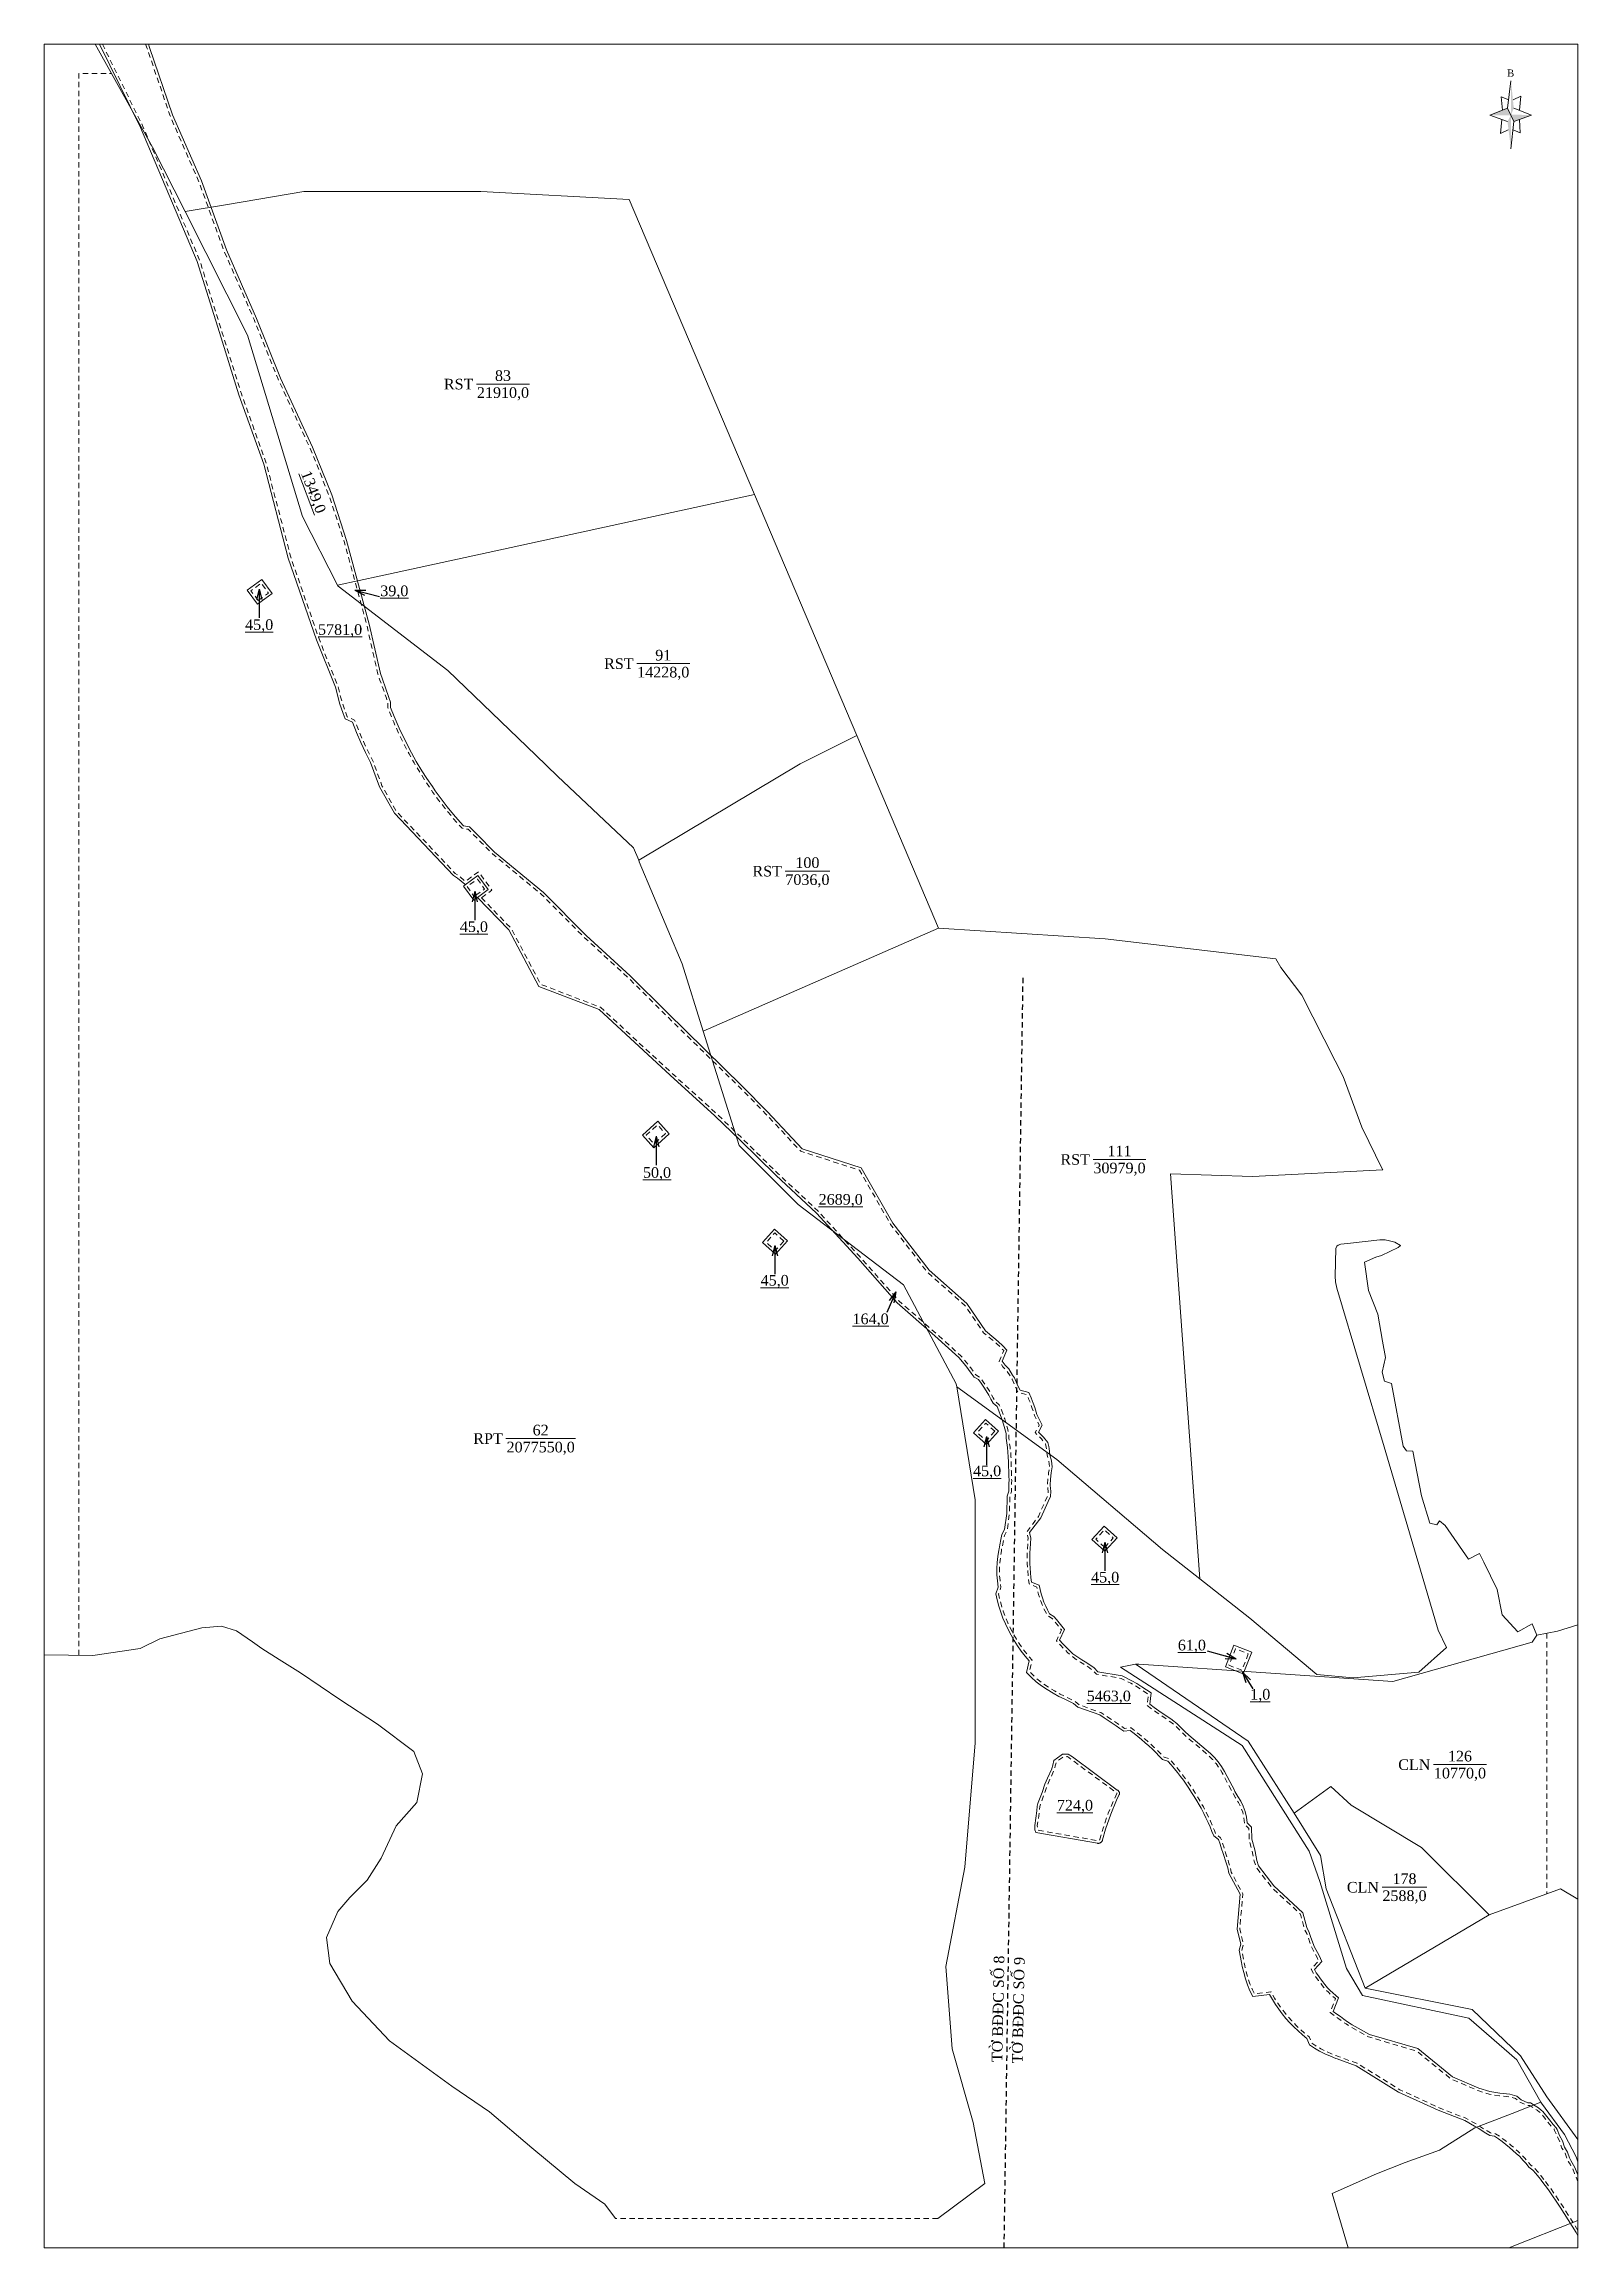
# Model space of a CAD drawing. Header units: metres. Extents: x 545652 to 546230, y 1842558 to 1843388.
import ezdxf
from ezdxf.enums import TextEntityAlignment as Align

# ---------------------------------------------------------------- set-up
doc = ezdxf.new("R2010")
doc.units = ezdxf.units.M
doc.header["$MEASUREMENT"] = 0
doc.linetypes.add('DGN Style 2', pattern=[3.355162, 2.013097, -1.342065])
for name, color, linetype, lineweight in [('Level 1', 7, 'Continuous', 0), ('Level 10', 7, 'Continuous', 0), ('Level 13', 7, 'Continuous', 0), ('Level 14', 7, 'Continuous', 0), ('Level 2', 7, 'Continuous', 0), ('Level 22', 7, 'Continuous', 0), ('Level 30', 7, 'Continuous', 0), ('Level 34', 7, 'Continuous', 0), ('Level 4', 7, 'Continuous', 0), ('Level 5', 7, 'Continuous', 0), ('Level 6', 7, 'Continuous', 0), ('Level 62', 7, 'Continuous', 0)]:
    doc.layers.add(name, color=color, linetype=linetype, lineweight=lineweight)
doc.styles.add('Style-STANDARD', font='STANDARD.shx')
doc.styles.add('Style-Times New Roman', font='times.ttf')
doc.styles.add('Style-Vntime', font='Vntime.shx')
doc.dimstyles.get("Standard").update_dxf_attribs({"dimtxt": 0.18, "dimasz": 0.18, "dimexe": 0.18, "dimexo": 0.0625, "dimgap": 0.09, "dimtad": 0, "dimtih": 1, "dimtoh": 1, "dimdec": 4, "dimzin": 0, "dimdsep": 46, "dimtxsty": 'Standard', "dimcen": 0.09, "dimadec": 0, "dimazin": 0, "dimtfac": 1, "dimtdec": 4, "dimtofl": 0, "dimtmove": 0, "dimatfit": 3, "dimfxl": 1, "dimtolj": 1, "dimtzin": 0, "dimarcsym": 0})

# ---------------------------------------------------------------- blocks, each defined once
blk = doc.blocks.new('N_THUA')
at = {"layer": 'Level 13', "color": 1, "linetype": 'Continuous', "lineweight": 0}
blk.add_line((-3.509217, 0), (6.452783, 0), dxfattribs=at)
at = {"layer": 'Level 13', "color": 5, "linetype": 'Continuous', "lineweight": 0, "style": 'Style-Times New Roman'}
blk.add_text('83', height=2, dxfattribs=at).set_placement((1.471783, 1.6), align=Align.MIDDLE_CENTER)
at = {"layer": 'Level 2', "color": 3, "linetype": 'Continuous', "lineweight": 0, "style": 'Style-Times New Roman'}
blk.add_text('RST', height=2, dxfattribs=at).set_placement((-4.109217, 0), align=Align.MIDDLE_RIGHT)
at = {"layer": 'Level 4', "color": 1, "linetype": 'Continuous', "lineweight": 0, "style": 'Style-Times New Roman'}
blk.add_text('21910,0', height=2, dxfattribs=at).set_placement((1.471783, -1.6), align=Align.MIDDLE_CENTER)
blk = doc.blocks.new('N_THUA_1')
at = {"layer": 'Level 13', "color": 1, "linetype": 'Continuous', "lineweight": 0}
blk.add_line((-3.605457, 0), (6.356543, 0), dxfattribs=at)
at = {"layer": 'Level 13', "color": 5, "linetype": 'Continuous', "lineweight": 0, "style": 'Style-Times New Roman'}
blk.add_text('91', height=2, dxfattribs=at).set_placement((1.375543, 1.6), align=Align.MIDDLE_CENTER)
at = {"layer": 'Level 2', "color": 3, "linetype": 'Continuous', "lineweight": 0, "style": 'Style-Times New Roman'}
blk.add_text('RST', height=2, dxfattribs=at).set_placement((-4.205457, 0), align=Align.MIDDLE_RIGHT)
at = {"layer": 'Level 4', "color": 1, "linetype": 'Continuous', "lineweight": 0, "style": 'Style-Times New Roman'}
blk.add_text('14228,0', height=2, dxfattribs=at).set_placement((1.375543, -1.6), align=Align.MIDDLE_CENTER)
blk = doc.blocks.new('N_THUA_2')
at = {"layer": 'Level 13', "color": 1, "linetype": 'Continuous', "lineweight": 0}
blk.add_line((-1.959202, 0), (6.450798, 0), dxfattribs=at)
at = {"layer": 'Level 13', "color": 5, "linetype": 'Continuous', "lineweight": 0, "style": 'Style-Times New Roman'}
blk.add_text('100', height=2, dxfattribs=at).set_placement((2.245798, 1.6), align=Align.MIDDLE_CENTER)
at = {"layer": 'Level 2', "color": 3, "linetype": 'Continuous', "lineweight": 0, "style": 'Style-Times New Roman'}
blk.add_text('RST', height=2, dxfattribs=at).set_placement((-2.559202, 0), align=Align.MIDDLE_RIGHT)
at = {"layer": 'Level 4', "color": 1, "linetype": 'Continuous', "lineweight": 0, "style": 'Style-Times New Roman'}
blk.add_text('7036,0', height=2, dxfattribs=at).set_placement((2.245798, -1.6), align=Align.MIDDLE_CENTER)
blk = doc.blocks.new('N_THUA_3')
at = {"layer": 'Level 13', "color": 1, "linetype": 'Continuous', "lineweight": 0}
blk.add_line((-3.219869, 0), (6.742131, 0), dxfattribs=at)
at = {"layer": 'Level 13', "color": 5, "linetype": 'Continuous', "lineweight": 0, "style": 'Style-Times New Roman'}
blk.add_text('111', height=2, dxfattribs=at).set_placement((1.761131, 1.6), align=Align.MIDDLE_CENTER)
at = {"layer": 'Level 2', "color": 3, "linetype": 'Continuous', "lineweight": 0, "style": 'Style-Times New Roman'}
blk.add_text('RST', height=2, dxfattribs=at).set_placement((-3.819869, 0), align=Align.MIDDLE_RIGHT)
at = {"layer": 'Level 4', "color": 1, "linetype": 'Continuous', "lineweight": 0, "style": 'Style-Times New Roman'}
blk.add_text('30979,0', height=2, dxfattribs=at).set_placement((1.761131, -1.6), align=Align.MIDDLE_CENTER)
blk = doc.blocks.new('N_THUA_4')
at = {"layer": 'Level 13', "color": 1, "linetype": 'Continuous', "lineweight": 0}
blk.add_line((-3.209443, 0), (6.752557, 0), dxfattribs=at)
at = {"layer": 'Level 13', "color": 5, "linetype": 'Continuous', "lineweight": 0, "style": 'Style-Times New Roman'}
blk.add_text('126', height=2, dxfattribs=at).set_placement((1.771557, 1.6), align=Align.MIDDLE_CENTER)
at = {"layer": 'Level 2', "color": 3, "linetype": 'Continuous', "lineweight": 0, "style": 'Style-Times New Roman'}
blk.add_text('CLN', height=2, dxfattribs=at).set_placement((-3.809443, 0), align=Align.MIDDLE_RIGHT)
at = {"layer": 'Level 4', "color": 1, "linetype": 'Continuous', "lineweight": 0, "style": 'Style-Times New Roman'}
blk.add_text('10770,0', height=2, dxfattribs=at).set_placement((1.771557, -1.6), align=Align.MIDDLE_CENTER)
blk = doc.blocks.new('N_THUA_5')
at = {"layer": 'Level 13', "color": 1, "linetype": 'Continuous', "lineweight": 0}
blk.add_line((-2.041552, 0), (6.368448, 0), dxfattribs=at)
at = {"layer": 'Level 13', "color": 5, "linetype": 'Continuous', "lineweight": 0, "style": 'Style-Times New Roman'}
blk.add_text('178', height=2, dxfattribs=at).set_placement((2.163448, 1.6), align=Align.MIDDLE_CENTER)
at = {"layer": 'Level 2', "color": 3, "linetype": 'Continuous', "lineweight": 0, "style": 'Style-Times New Roman'}
blk.add_text('CLN', height=2, dxfattribs=at).set_placement((-2.641552, 0), align=Align.MIDDLE_RIGHT)
at = {"layer": 'Level 4', "color": 1, "linetype": 'Continuous', "lineweight": 0, "style": 'Style-Times New Roman'}
blk.add_text('2588,0', height=2, dxfattribs=at).set_placement((2.163448, -1.6), align=Align.MIDDLE_CENTER)
blk = doc.blocks.new('N_THUA_6')
at = {"layer": 'Level 13', "color": 1, "linetype": 'Continuous', "lineweight": 0}
blk.add_line((-5.851035, 0), (7.218965, 0), dxfattribs=at)
at = {"layer": 'Level 13', "color": 5, "linetype": 'Continuous', "lineweight": 0, "style": 'Style-Times New Roman'}
blk.add_text('62', height=2, dxfattribs=at).set_placement((0.683965, 1.6), align=Align.MIDDLE_CENTER)
at = {"layer": 'Level 2', "color": 3, "linetype": 'Continuous', "lineweight": 0, "style": 'Style-Times New Roman'}
blk.add_text('RPT', height=2, dxfattribs=at).set_placement((-6.451035, 0), align=Align.MIDDLE_RIGHT)
at = {"layer": 'Level 4', "color": 1, "linetype": 'Continuous', "lineweight": 0, "style": 'Style-Times New Roman'}
blk.add_text('2077550,0', height=2, dxfattribs=at).set_placement((0.683965, -1.6), align=Align.MIDDLE_CENTER)
blk = doc.blocks.new('TerminatorOpen_0.5')
at = {"color": 0, "linetype": 'ByBlock', "lineweight": -2}
for q in [(-1, 0.25), (-1, 0), (-1, -0.25)]:
    blk.add_line((0, 0), q, dxfattribs=at)
blk = doc.blocks.new('*U14')
at = {"layer": 'Level 22', "linetype": 'Continuous', "lineweight": 0}
blk.add_hatch(color=250, dxfattribs=at).paths.add_polyline_path([(0.045, -0.218), (0.002, -0.128), (-0.295, -0.128), (-0.045, -0.028), (0.002, -0.128), (0.005, -0.128), (0.005, -0.118), (0.295, -0.128)])
at = {"layer": 'Level 22', "color": 250, "linetype": 'Continuous', "lineweight": 0}
for p, q in [((-0.045, -0.028), (0.005, 0.362)), ((-0.025, 0.092), (-0.135, 0.132)), ((-0.135, 0.132), (-0.115, -0.058)), ((0.035, 0.092), (0.145, 0.142)), ((0.145, 0.142), (0.125, -0.058)), ((-0.045, -0.028), (-0.295, -0.128)), ((-0.045, -0.218), (-0.295, -0.128)), ((-0.125, -0.188), (-0.145, -0.388)), ((0.005, -0.128), (-0.045, -0.028)), ((0.005, -0.128), (0.045, -0.218)), ((0.045, -0.218), (0.005, -0.608)), ((0.045, -0.028), (0.295, -0.128)), ((0.045, -0.218), (0.295, -0.128)), ((0.125, -0.188), (0.135, -0.378)), ((-0.145, -0.388), (-0.035, -0.338)), ((0.135, -0.378), (0.035, -0.338))]:
    blk.add_line(p, q, dxfattribs=at)
at = {"layer": 'Level 22', "color": 250, "linetype": 'Continuous', "lineweight": 0, "extrusion": (0, 0, -1)}
blk.add_solid([(-0.005, 0.362), (-0.045, -0.028), (-0.005, -0.128)], dxfattribs=at)
at = {"layer": 'Level 22', "color": 250, "linetype": 'Continuous', "lineweight": 0}
blk.add_solid([(0.005, -0.128), (0.005, -0.608), (-0.045, -0.218)], dxfattribs=at)
at = {"layer": 'Level 22', "color": 250, "linetype": 'Continuous', "lineweight": 0, "style": 'Style-Vntime'}
blk.add_text('B', height=0.102, dxfattribs=at).set_placement((0, 0.47), align=Align.MIDDLE_CENTER)

msp = doc.modelspace()

# ---------------------------------------------------------------- linework, layer by layer
at = {"layer": 'Level 10', "color": 7, "lineweight": 0}
for p, q in [((545872.72, 1843329.53), (545919.89, 1843218.43)), ((545919.89, 1843218.43), (545958.43, 1843127.64)), ((545958.43, 1843127.64), (545989.24, 1843055.08)), ((545900.6, 1843016.27), (545989.24, 1843055.08)), ((546149.81, 1842655.88), (546196.53, 1842683.5)), ((546203.901581, 1842558.025229), (546229.949139, 1842568.328113))]:
    msp.add_line(p, q, dxfattribs=at)
at = {"layer": 'Level 10', "color": 7, "lineweight": 0, "flags": 128}
for points in [[(545671.647887, 1843388.025229), (545693.29, 1843349.18), (545705.53, 1843324.95)], [(545705.53, 1843324.95), (545721.5535, 1843327.6468), (545750.27, 1843332.48), (545816.87, 1843332.48), (545872.72, 1843329.53)], [(545705.53, 1843324.95), (545729.03, 1843278.44), (545749.69, 1843210.09), (545762.98, 1843184.26)], [(545762.98, 1843184.26), (545779.2111, 1843187.7946), (545822.4737, 1843197.2158), (545919.89, 1843218.43)], [(545762.98, 1843184.26), (545763.19, 1843183.86), (545804.49, 1843152.07), (545837.59, 1843120.23), (545845.8, 1843112.33), (545874.38, 1843085.31), (545876.33, 1843080.63)], [(545876.33, 1843080.63), (545937.18, 1843116.96), (545958.43, 1843127.64)], [(545876.33, 1843080.63), (545876.55, 1843080.11), (545892.65, 1843041.59), (545900.6, 1843016.27)], [(545989.24, 1843055.08), (546052, 1843051.09), (546116.2, 1843043.55), (546118.1, 1843040.3), (546125.98, 1843029.79), (546138.6, 1843005.08), (546141.6, 1842999.21), (546148.57, 1842980.11), (546156.36, 1842964.15), (546156.45, 1842964.02), (546107.47, 1842961.54), (546076.6, 1842962.54), (546087.66, 1842809.98)], [(545900.6, 1843016.27), (545914.1, 1842973.24), (545936.34, 1842950.98), (545976.06, 1842920.78), (545995.91, 1842883.43), (545996.08, 1842882.37)], [(546087.66, 1842809.98), (546106.46, 1842795.16), (546131.59, 1842773.93), (546145.27, 1842772.78), (546170, 1842774.82), (546180.45, 1842784.21), (546177.34, 1842790.63), (546157.05, 1842859.79), (546139.12, 1842919.46), (546138.68, 1842921.91), (546138.51, 1842924), (546138.85, 1842934.46), (546139.23, 1842935.26), (546139.71, 1842935.74), (546140.71, 1842936.08), (546143.25, 1842936.27), (546155.42, 1842937.71), (546157.37, 1842937.63), (546159, 1842937.33), (546161, 1842936.75), (546163.1154, 1842935.5101), (546162.31, 1842934.77), (546155.99, 1842931.74), (546153.85, 1842931.14), (546149.66, 1842929.25), (546151.06, 1842918.59), (546154.63, 1842909.68), (546156.39, 1842899.51), (546157.48, 1842893.31), (546156.28, 1842887.91), (546157.07, 1842884.51), (546159.81, 1842883.61), (546164.21, 1842860), (546165.44, 1842858.17), (546167.78, 1842858.13), (546171.11, 1842841.3), (546174.19, 1842830.92), (546176.83, 1842830.34), (546177.83, 1842831.82), (546180.01, 1842830.12), (546188.74, 1842817.43), (546192.85, 1842819.6), (546194.52, 1842816.31), (546199.5, 1842805.98), (546201.43, 1842796.45), (546207.28, 1842790.07), (546212.76, 1842793.06), (546214.49, 1842788.85)], [(545988.899348, 1842569.055776), (546006.65, 1842582.31), (546002.26, 1842605.24), (545994.32, 1842633.06), (545991.94, 1842664.06), (545999.09, 1842701.41), (546003.06, 1842748.31), (546003.06, 1842839.71), (545996.08, 1842882.37)], [(545996.08, 1842882.37), (546033.77, 1842854.94), (546073.6, 1842821.06), (546087.66, 1842809.98)], [(545652.449139, 1842781.437899), (545670.76, 1842781.18), (545688.67, 1842783.75), (545696.09, 1842787.42), (545711.79, 1842791.62), (545719.29, 1842792.16), (545724.91, 1842790.37), (545730.86, 1842786.33), (545734.44, 1842783.74), (545740.91, 1842779.58), (545749, 1842774.57), (545763.81, 1842764.58), (545777.96, 1842755.29), (545791.7, 1842744.94), (545794.88, 1842736.52), (545792.79, 1842725.77), (545785.06, 1842716.97), (545779.37, 1842704.82), (545774.05, 1842696.53), (545767.52, 1842689.98), (545763.07, 1842684.67), (545758.74, 1842674.96), (545760.03, 1842665.16), (545768.41, 1842651.01), (545782.56, 1842636.03), (545805.93, 1842618.96), (545820.11, 1842609.33), (545836.15, 1842595.74), (545852.34, 1842582.33), (545863.53, 1842574.5), (545867.597231, 1842569.055776)], [(546063.39, 1842777.92), (546064.5794, 1842777.8401), (546160.28, 1842771.41), (546212.69, 1842786.13), (546214.49, 1842788.85)], [(546229.949139, 1842792.656902), (546222.25, 1842790.26), (546214.49, 1842788.85)], [(546123.14, 1842721.8), (546136.93, 1842731.84), (546144.57, 1842724.72), (546171.1, 1842708.85), (546196.53, 1842683.5)], [(546196.53, 1842683.5), (546223.35, 1842693.32), (546229.949139, 1842689.400146)], [(546143.441227, 1842558.025229), (546137.4003, 1842578.4988), (546137.4, 1842578.5), (546137.4271, 1842578.512), (546154.1, 1842585.88), (546164.97, 1842590.16), (546177.79, 1842594.82), (546191.11, 1842603.2), (546205.1696, 1842608.6545), (546216.01, 1842612.86)]]:
    msp.add_lwpolyline(points, dxfattribs=at)
at = {"layer": 'Level 10', "color": 30, "lineweight": 0, "flags": 128}
for points in [[(546063.39, 1842777.92), (546057.67, 1842776.79), (546103.6, 1842747.28), (546128.73, 1842707.4), (546132.79, 1842696), (546142.86, 1842663.23), (546148.88, 1842653.1), (546188.89, 1842644.61), (546206.92, 1842628.83), (546216.01, 1842612.86)], [(546063.39, 1842777.92), (546063.6822, 1842777.7198), (546105.81, 1842748.86), (546123.14, 1842721.8)], [(546123.14, 1842721.8), (546132.98, 1842705.88), (546135.14, 1842693.24), (546149.81, 1842655.88)], [(546149.81, 1842655.88), (546190.17, 1842647.84), (546208.34, 1842630.37), (546218.22, 1842614.92), (546229.949139, 1842598.902789)], [(546216.01, 1842612.86), (546216.2654, 1842612.5126), (546224.89, 1842600.78), (546229.25, 1842592.39), (546229.949139, 1842590.406785)]]:
    msp.add_lwpolyline(points, dxfattribs=at)
at = {"layer": 'Level 14', "color": 3, "linetype": 'DGN Style 2', "lineweight": 0, "flags": 128}
for points in [[(545665.530743, 1842781.253652), (545665.530743, 1843376.945453), (545677.82084, 1843376.945453)], [(546218.271868, 1842789.537169), (546218.271868, 1842691.460669)], [(545988.899348, 1842569.055776), (545867.597231, 1842569.055776)]]:
    msp.add_lwpolyline(points, dxfattribs=at)
at = {"layer": 'Level 30', "color": 5, "linetype": 'Continuous', "lineweight": 0, "flags": 128}
for points in [[(545673.282586, 1843388.025229), (545688.7642, 1843356.5937), (545710.1188, 1843306.1982), (545718.4338, 1843279.4022), (545725.8026, 1843255.982), (545735.1543, 1843229.7849), (545744.3882, 1843194.4497), (545755.0451, 1843163.671), (545762.1078, 1843145.87), (545763.1294, 1843141.8993), (545763.6997, 1843139.8629), (545765.0666, 1843135.8621), (545765.7899, 1843133.8758), (545768.5466, 1843132.6759), (545770.1034, 1843128.807), (545771.7628, 1843124.981), (545773.5236, 1843121.2005), (545775.3846, 1843117.4684), (545778.7597, 1843108.2936), (545784.3334, 1843098.4258), (545806.5967, 1843074.9062), (545808.1332, 1843073.8747), (545810.8079, 1843071.6123), (545810.9944, 1843071.4196)], [(545691.722287, 1843388.025229), (545692.1899, 1843386.7476), (545700.8234, 1843361.3408), (545711.6793, 1843336.5099), (545721.1184, 1843310.5282), (545732.4302, 1843284.7335), (545741.5042, 1843262.163), (545753.5674, 1843236.1552), (545760.7325, 1843218.2251), (545766.3564, 1843201.0324), (545774.8842, 1843169.6156), (545779.1117, 1843150.9651), (545779.8614, 1843148.8045), (545781.0436, 1843145.5316), (545782.2532, 1843141.9913), (545782.8933, 1843140.2336), (545782.8476, 1843138.2101), (545784.2517, 1843134.7205), (545784.9886, 1843132.9901), (545786.5312, 1843129.5595), (545787.3366, 1843127.8599), (545789.0152, 1843124.4937), (545790.7388, 1843121.1492), (545792.5951, 1843117.8761), (545794.7331, 1843114.3403), (545796.566, 1843111.4841), (545798.6779, 1843108.3699), (545799.6617, 1843106.7601), (545801.8985, 1843103.73), (545803.047, 1843102.2376), (545804.2152, 1843100.7607), (545806.6103, 1843097.8542), (545809.0821, 1843095.0125), (545810.3462, 1843093.6167), (545812.6712, 1843093.2205), (545813.9588, 1843091.8727), (545816.2493, 1843089.5646), (545817.8984, 1843087.9028), (545819.526, 1843086.2298), (545821.9974, 1843083.7469), (545840.4232, 1843068.4759), (545856.5136, 1843052.3301), (545873.1139, 1843037.1065), (545886.991, 1843023.3003), (545915.3257, 1842995.5612), (545924.8332, 1842985.889), (545937.8857, 1842971.9278), (545960.1272, 1842964.7474), (545972.0201, 1842944.024), (545985.7409, 1842926.211), (545999.8927, 1842913.6541), (546006.873, 1842903.3676), (546010.0388, 1842900.789), (546011.6987, 1842899.3601), (546013.3674, 1842897.8245), (546014.916, 1842896.1695), (546013.1732, 1842891.9726), (546014.2439, 1842890.5268), (546015.6503, 1842889.0495), (546017.1257, 1842886.7142), (546017.815, 1842885.6766), (546018.9403, 1842883.0141), (546019.9102, 1842881.1141), (546023.1991, 1842880.2526), (546024.0746, 1842878.2122), (546024.8816, 1842876.1437), (546025.4526, 1842874.5424), (546026.2866, 1842871.9319), (546028.2858, 1842867.834), (546026.8635, 1842865.2718), (546028.7186, 1842863.3495), (546030.3608, 1842861.2979), (546030.7668, 1842859.8675), (546030.9081, 1842859.0567), (546031.1119, 1842856.7733), (546031.7262, 1842854.4937), (546031.9708, 1842852.1808), (546031.6728, 1842849.8741), (546031.4237, 1842847.5765), (546031.1928, 1842845.2816), (546031.3642, 1842844.0969), (546031.5509, 1842843.0646), (546031.329, 1842841.0767), (546030.4349, 1842839.1753), (546027.6827, 1842832.9943), (546023.526, 1842827.4099), (546023.9338, 1842825.3409), (546023.8107, 1842823.3402), (546023.6876, 1842821.3396), (546023.5958, 1842819.8479), (546023.5741, 1842819.3939), (546023.5391, 1842817.6113), (546023.5836, 1842815.8349), (546023.9878, 1842810.5565), (546024.212, 1842808.8108), (546027.0903, 1842807.584), (546027.4435, 1842805.979), (546027.8676, 1842804.3913), (546028.3619, 1842802.8239), (546028.9254, 1842801.2801), (546029.5568, 1842799.7629), (546030.2535, 1842798.2785), (546031.0188, 1842796.82), (546032.5927, 1842795.8578), (546033.6569, 1842794.6409), (546036.6436, 1842790.9156), (546034.7897, 1842786.8901), (546035.9885, 1842785.5771), (546037.2202, 1842784.2838), (546038.4838, 1842783.0056), (546039.8343, 1842781.8144), (546041.2807, 1842780.7408), (546042.7772, 1842779.7328), (546043.1713, 1842779.513), (546044.4601, 1842778.7452), (546046.1524, 1842777.676), (546047.7734, 1842776.4824), (546049.2277, 1842774.9982), (546058.3567, 1842773.4713), (546062.0504, 1842771.5908), (546063.918, 1842770.543), (546065.719, 1842769.3861), (546069.2897, 1842767.0211), (546068.8066, 1842762.7916), (546070.4516, 1842761.5385), (546072.1498, 1842760.3496), (546077.2398, 1842756.8521), (546077.3093, 1842756.7926), (546078.9793, 1842755.5246), (546081.9121, 1842752.5525), (546083.4213, 1842751.106), (546085.0303, 1842749.7425), (546088.3179, 1842747.0253), (546091.5878, 1842744.2137), (546093.1348, 1842742.7114), (546094.4848, 1842741.0536), (546095.7226, 1842739.3131), (546096.8579, 1842737.5041), (546098.8652, 1842733.7326), (546100.5908, 1842730.3871), (546100.8181, 1842729.9479), (546101.8737, 1842728.0987), (546102.9932, 1842726.2756), (546103.947, 1842724.3672), (546104.705, 1842722.3705), (546105.1464, 1842720.2481), (546105.3875, 1842718.0652), (546107.0801, 1842716.4357), (546107.1702, 1842711.9904), (546108.2489, 1842707.9238), (546108.7788, 1842705.3488), (546109.0592, 1842703.8728), (546109.6271, 1842701.9531), (546115.4988, 1842694.3938), (546126.3656, 1842684.248), (546127.8389, 1842678.6392), (546128.75, 1842676.8053), (546129.4288, 1842674.9134), (546130.3796, 1842672.2635), (546130.6907, 1842671.5504), (546131.2459, 1842670.3838), (546131.8447, 1842669.248), (546132.4856, 1842668.1445), (546133.5569, 1842665.8734), (546130.7489, 1842662.8702), (546131.4606, 1842661.6522), (546132.2204, 1842660.4636), (546133.0272, 1842659.3063), (546133.8796, 1842658.1822), (546134.6165, 1842657.2808), (546134.6165, 1842657.2807), (546135.7157, 1842656.0408), (546136.6966, 1842655.0268), (546137.7171, 1842654.0529), (546138.7759, 1842653.1205), (546139.871, 1842652.2313), (546137.8607, 1842647.0066), (546139.2011, 1842646.0857), (546140.5257, 1842645.1334), (546141.8426, 1842644.1452), (546143.205, 1842643.2067), (546144.6112, 1842642.32), (546144.9693, 1842642.1067), (546151.5414, 1842638.4161), (546169.6177, 1842633.11), (546182.7799, 1842622.4767), (546192.6825, 1842618.2277), (546196.7847, 1842616.903), (546200.5735, 1842616.2852), (546204.2565, 1842615.927), (546206.9612, 1842615.2364), (546208.5637, 1842613.8437), (546211.1008, 1842612.7237), (546212.1401, 1842612.6572), (546213.826, 1842611.5138), (546215.1384, 1842610.7373), (546216.1714, 1842609.925), (546216.7406, 1842609.4223), (546217.7764, 1842608.1899), (546219.1903, 1842606.2782), (546220.6669, 1842604.4615), (546221.8142, 1842603.2653), (546222.1083, 1842602.6302), (546223.0735, 1842600.4133), (546224.0938, 1842598.297), (546224.8428, 1842596.0242), (546226.0262, 1842594.1058), (546226.8056, 1842591.9399), (546227.2806, 1842590.9238), (546227.826, 1842590.0851), (546228.8274, 1842588.3533), (546229.5582, 1842586.4567), (546229.949139, 1842585.561799)], [(545738.3305, 1843181.0612), (545732.8379, 1843177.0523), (545728.9469, 1843182.3834), (545734.4396, 1843186.3922), (545738.3305, 1843181.0612)], [(545810.9944, 1843071.4196), (545810.3077, 1843070.9185), (545814.1987, 1843065.5874), (545815.6301, 1843066.6321)], [(545815.6301, 1843066.6321), (545819.6914, 1843069.5962), (545815.8007, 1843074.9269), (545810.9944, 1843071.4196)], [(545815.6301, 1843066.6321), (545827.4587, 1843054.4164), (545838.7621, 1843033.0793), (545861.4179, 1843024.4227), (545888.1596, 1842999.6908), (545905.026, 1842984.3917), (545914.5897, 1842975.1985), (545927.9915, 1842961.9901), (545943.2326, 1842947.7786), (545958.7884, 1842930.7341), (545973.5867, 1842914.0034), (545987.7997, 1842901.508), (545996.8871, 1842893.3378), (545999.4796, 1842890.1834), (546000.5205, 1842888.8352), (546001.5445, 1842887.4136), (546002.5886, 1842886.0234), (546004.21, 1842885.0834), (546005.257, 1842883.6731), (546006.2564, 1842882.2288), (546007.2044, 1842880.7564), (546008.1081, 1842879.2442), (546008.9584, 1842877.7073), (546009.7569, 1842876.1429), (546011.2461, 1842874.8864), (546011.9494, 1842873.2473), (546012.5976, 1842871.5857), (546013.1901, 1842869.9034), (546013.7262, 1842868.2023), (546014.2054, 1842866.4843), (546014.627, 1842864.7513), (546014.6316, 1842862.9366), (546014.9347, 1842861.1914), (546015.1795, 1842859.437), (546015.3657, 1842857.6754), (546015.4931, 1842855.9086), (546015.5615, 1842854.1385), (546015.5709, 1842852.3672), (546015.633, 1842850.5915), (546015.7235, 1842848.8041), (546015.7538, 1842847.0081), (546015.7462, 1842846.1074), (546015.7177, 1842845.1028), (546015.6607, 1842843.0937), (546015.1078, 1842841.1484), (546014.8741, 1842834.6432), (546014.0986, 1842828.6235), (546013.0679, 1842826.7397), (546012.6803, 1842824.7731), (546012.2927, 1842822.8064), (546012.0037, 1842821.3402), (546011.8985, 1842820.7629), (546011.5482, 1842818.4795), (546011.2994, 1842816.1769), (546011.1531, 1842813.8596), (546011.1772, 1842811.5363), (546011.3706, 1842809.2204), (546011.6666, 1842806.9154), (546010.8121, 1842804.3792), (546011.3238, 1842802.0541), (546011.9382, 1842799.7541), (546012.6543, 1842797.4836), (546013.4705, 1842795.2472), (546014.3853, 1842793.0492), (546015.3968, 1842790.8941), (546016.5031, 1842788.7861), (546017.7019, 1842786.7293), (546018.991, 1842784.7277), (546020.3677, 1842782.7855), (546021.8293, 1842780.9063), (546023.373, 1842779.0939), (546022.3253, 1842774.7511), (546024.1419, 1842772.9669), (546026.0361, 1842771.2651), (546028.0451, 1842769.7015), (546030.1581, 1842768.2848), (546032.327, 1842766.9667), (546034.5472, 1842765.7494), (546036.4606, 1842764.8014), (546040.0629, 1842763.0422), (546041.6153, 1842761.7289), (546049.9021, 1842758.7341), (546051.5693, 1842757.6468), (546051.5789, 1842757.6404), (546054.5454, 1842755.6259), (546056.05, 1842754.6594), (546057.5349, 1842753.663), (546058.9997, 1842752.6371), (546061.3979, 1842752.8612), (546062.8458, 1842751.7583), (546064.2714, 1842750.6266), (546065.674, 1842749.4666), (546067.0532, 1842748.2788), (546068.4084, 1842747.0636), (546069.739, 1842745.8216), (546071.0445, 1842744.5532), (546072.3243, 1842743.259), (546073.5781, 1842741.9395), (546075.607, 1842741.3124), (546076.8211, 1842739.9276), (546078.0073, 1842738.5188), (546079.1651, 1842737.0865), (546080.294, 1842735.6314), (546081.3936, 1842734.154), (546082.4634, 1842732.6549), (546083.503, 1842731.1347), (546084.5231, 1842729.601), (546085.5012, 1842728.0403), (546086.448, 1842726.4602), (546087.3629, 1842724.8616), (546088.0434, 1842723.6223), (546089.096, 1842721.611), (546089.9134, 1842719.9603), (546090.6977, 1842718.2937), (546091.4485, 1842716.6117), (546092.1654, 1842714.915), (546092.8483, 1842713.2043), (546094.5831, 1842711.8766), (546095.2048, 1842710.1182), (546095.7912, 1842708.3476), (546096.342, 1842706.5658), (546097.5024, 1842703.0131), (546098.0912, 1842701.1326), (546098.4928, 1842699.1715), (546102.7464, 1842691.2079), (546101.6385, 1842678.0704), (546102.9988, 1842672.4334), (546102.4143, 1842670.2259), (546103.2675, 1842665.4901), (546103.5562, 1842664.076), (546104.1144, 1842661.729), (546104.7678, 1842659.4013), (546105.5156, 1842657.0965), (546106.4601, 1842654.8656), (546107.5113, 1842652.6827), (546113.7959, 1842653.4143), (546114.8993, 1842651.5259), (546116.0773, 1842649.6831), (546117.3281, 1842647.8889), (546118.6496, 1842646.1462), (546120.0397, 1842644.4577), (546121.4963, 1842642.8261), (546123.017, 1842641.2541), (546124.5992, 1842639.7441), (546126.2407, 1842638.2987), (546127.9386, 1842636.92), (546128.921, 1842634.5374), (546130.7672, 1842633.2689), (546132.697, 1842632.1324), (546134.7005, 1842631.1337), (546136.7376, 1842630.2185), (546138.8048, 1842629.3876), (546139.3259, 1842629.1933), (546146.3985, 1842626.6481), (546162.4568, 1842616.7242), (546177.2866, 1842609.9069), (546187.3181, 1842605.9528), (546191.0768, 1842603.8421), (546192.3535, 1842603.0745), (546195.2672, 1842601.2108), (546196.7533, 1842600.3523), (546198.6054, 1842600.0565), (546200.0513, 1842599.0873), (546201.464, 1842598.0706), (546202.842, 1842597.0073), (546204.1839, 1842595.8986), (546205.488, 1842594.7459), (546206.753, 1842593.5503), (546208.0775, 1842592.409), (546209.2632, 1842591.1285), (546210.4056, 1842589.8091), (546211.5033, 1842588.4524), (546212.9316, 1842587.3345), (546214.1109, 1842586.0074), (546215.249, 1842584.6361), (546215.802, 1842583.9344), (546215.8021, 1842583.9344), (546216.4075, 1842583.1323), (546218.8295, 1842579.9238), (546223.2757, 1842573.366), (546229.2793, 1842563.78), (546229.949139, 1842562.520766)], [(545887.8396, 1842977.6061), (545882.0477, 1842972.3817), (545877.761, 1842977.134), (545883.5529, 1842982.3584), (545887.8396, 1842977.6061)], [(545932.3643, 1842937.2853), (545927.8147, 1842932.2315), (545922.9095, 1842936.6473), (545927.4592, 1842941.7011), (545932.3643, 1842937.2853)], [(546011.8507, 1842865.6549), (546007.3011, 1842860.6011), (546002.3959, 1842865.0169), (546006.9455, 1842870.0707), (546011.8507, 1842865.6549)], [(546056.4225, 1842825.4882), (546051.8729, 1842820.4344), (546046.9677, 1842824.8502), (546051.5173, 1842829.9041), (546056.4225, 1842825.4882)], [(546107.1486, 1842782.3825), (546103.9748, 1842774.282), (546097.271, 1842776.9086), (546100.4447, 1842785.009), (546107.1486, 1842782.3825)], [(546057.3372, 1842729.2486), (546057.3339, 1842729.3324), (546057.3115, 1842729.4981), (546057.269, 1842729.6589), (546057.2073, 1842729.8122), (546057.1279, 1842729.9557), (546057.0326, 1842730.0872), (546056.9233, 1842730.205), (546056.8024, 1842730.3076), (546056.672, 1842730.3942), (546056.5345, 1842730.464), (546039.6037, 1842742.9659), (546038.0832, 1842744.0441), (546036.3775, 1842744.0286), (546036.0244, 1842743.9725), (546035.8945, 1842743.942), (546035.3453, 1842743.5959), (546032.6333, 1842741.5962), (546032.1903, 1842739.8263), (546031.9052, 1842738.5574), (546031.8728, 1842738.4577), (546030.2325, 1842734.9624), (546029.2684, 1842732.7039), (546028.228, 1842729.5658), (546026.7415, 1842725.7616), (546026.6092, 1842725.3784), (546026.4047, 1842724.3988), (546026.2034, 1842722.6072), (546025.4147, 1842717.1623), (546025.4143, 1842717.0609), (546025.4962, 1842715.5252), (546025.8204, 1842714.4555), (546049.0372, 1842710.405), (546049.1591, 1842710.3948), (546049.2824, 1842710.3926), (546049.4064, 1842710.3987), (546049.5306, 1842710.413), (546049.6544, 1842710.4358), (546049.777, 1842710.4671), (546049.8977, 1842710.5069), (546050.0161, 1842710.5549), (546050.1326, 1842710.6147), (546050.2449, 1842710.6828), (546050.3523, 1842710.7588), (546050.4541, 1842710.8423), (546050.5497, 1842710.9329), (546050.6387, 1842711.0301), (546050.7205, 1842711.1333), (546050.7976, 1842711.2583), (546050.8645, 1842711.3883), (546050.9207, 1842711.5226), (546050.9661, 1842711.66), (546052.1028, 1842715.7671), (546054.0658, 1842721.4062), (546056.2694, 1842726.6085), (546057.248, 1842728.7556), (546057.2983, 1842728.9157), (546057.3282, 1842729.081), (546057.3372, 1842729.2486)]]:
    msp.add_lwpolyline(points, dxfattribs=at)
at = {"layer": 'Level 34', "color": 2, "linetype": 'DGN Style 2', "lineweight": 30}
msp.add_line((546013.918848, 1842558.025229), (546021.06, 1843036.68), dxfattribs=at)
at = {"layer": 'Level 6', "color": 2, "linetype": 'DGN Style 2', "lineweight": 0, "flags": 128}
for points in [[(545674.396485, 1843388.0269), (545689.673851, 1843357.010045), (545711.059056, 1843306.54232), (545719.38829, 1843279.700449), (545726.750788, 1843256.300278), (545736.110771, 1843230.079976), (545745.34588, 1843194.740147), (545755.982798, 1843164.01916), (545763.060556, 1843146.180208), (545764.095214, 1843142.158753), (545764.655076, 1843140.159626), (545766.009661, 1843136.194869), (545766.582643, 1843134.621368), (545769.321366, 1843133.429293), (545771.026133, 1843129.19267), (545772.674925, 1843125.391129), (545774.424465, 1843121.634804), (545776.304093, 1843117.865347), (545779.670244, 1843108.714873), (545785.143854, 1843099.024275), (545807.246452, 1843075.674445), (545808.736645, 1843074.674033), (545811.062161, 1843072.706991)], [(545690.656801, 1843388.0269), (545691.246819, 1843386.414832), (545699.890188, 1843360.978991), (545710.75028, 1843336.138501), (545720.189572, 1843310.156273), (545731.50816, 1843284.346094), (545740.586082, 1843261.765839), (545752.648844, 1843235.758984), (545759.792015, 1843217.88376), (545765.398014, 1843200.745783), (545773.9136, 1843169.373981), (545778.148731, 1843150.689814), (545778.918729, 1843148.470717), (545780.100121, 1843145.200054), (545781.310144, 1843141.658516), (545781.889308, 1843140.068144), (545781.843218, 1843138.027351), (545783.327725, 1843134.337917), (545784.072466, 1843132.589103), (545785.623255, 1843129.140291), (545786.437222, 1843127.422614), (545788.123257, 1843124.041503), (545789.859073, 1843120.673298), (545791.732146, 1843117.370624), (545793.884281, 1843113.811447), (545795.731242, 1843110.933337), (545797.836973, 1843107.828233), (545798.831212, 1843106.201352), (545801.099904, 1843103.128049), (545802.258564, 1843101.622448), (545803.437102, 1843100.132478), (545805.847045, 1843097.207965), (545808.334167, 1843094.34865), (545809.837202, 1843092.689022), (545812.176834, 1843092.290329), (545813.242295, 1843091.175053), (545817.185095, 1843087.201929), (545818.813221, 1843085.528388), (545821.322426, 1843083.007507), (545839.748459, 1843067.736314), (545855.821147, 1843051.608287), (545872.423025, 1843036.38324), (545886.288564, 1843022.588542), (545914.61928, 1842994.853342), (545924.111271, 1842985.19692), (545937.332059, 1842971.055716), (545959.452226, 1842963.914487), (545971.186513, 1842943.467468), (545985.006418, 1842925.525806), (545999.135454, 1842912.989104), (546006.127828, 1842902.684812), (546009.396712, 1842900.022248), (546011.03374, 1842898.613037), (546012.662747, 1842897.113964), (546013.745077, 1842895.95727), (546012.032361, 1842891.832815), (546013.477035, 1842889.882026), (546014.857766, 1842888.431689), (546016.286409, 1842886.170397), (546016.930299, 1842885.201152), (546018.033234, 1842882.591568), (546019.223289, 1842880.260293), (546022.472865, 1842879.409094), (546023.14905, 1842877.833208), (546023.944637, 1842875.793961), (546024.505099, 1842874.222213), (546025.356082, 1842871.558556), (546027.158602, 1842867.863804), (546025.629937, 1842865.109992), (546027.966855, 1842862.688421), (546029.45393, 1842860.830618), (546029.790586, 1842859.64453), (546029.915774, 1842858.92618), (546030.123623, 1842856.597422), (546030.740064, 1842854.309875), (546030.963993, 1842852.192436), (546030.67973, 1842849.992067), (546030.42911, 1842847.680449), (546030.185551, 1842845.259737), (546030.377028, 1842843.936271), (546030.540868, 1842843.030368), (546030.353553, 1842841.352298), (546029.525566, 1842839.591494), (546026.814291, 1842833.502405), (546022.459158, 1842827.651417), (546022.927781, 1842825.273825), (546022.597267, 1842819.902482), (546022.574569, 1842819.427593), (546022.538854, 1842817.608592), (546022.584557, 1842815.784169), (546022.992678, 1842810.454565), (546023.293095, 1842808.115414), (546026.22437, 1842806.866035), (546026.471642, 1842805.742389), (546026.907212, 1842804.111747), (546027.414892, 1842802.501919), (546027.993631, 1842800.916371), (546028.642101, 1842799.358152), (546029.357683, 1842797.833523), (546030.261604, 1842796.110841), (546031.94062, 1842795.084378), (546032.890067, 1842793.998697), (546035.476699, 1842790.772401), (546033.603867, 1842786.705793), (546035.257102, 1842784.895068), (546036.502488, 1842783.587397), (546037.796674, 1842782.278258), (546039.20443, 1842781.036556), (546040.703062, 1842779.924186), (546042.253401, 1842778.879922), (546042.671749, 1842778.646598), (546043.937043, 1842777.892802), (546045.588153, 1842776.849625), (546047.115553, 1842775.724947), (546048.741431, 1842774.065641), (546058.040052, 1842772.510371), (546061.578712, 1842770.708803), (546063.402661, 1842769.685493), (546065.172642, 1842768.548519), (546068.22662, 1842766.525762), (546067.74857, 1842762.340475), (546069.861619, 1842760.730833), (546071.579871, 1842759.527895), (546076.629756, 1842756.057959), (546076.68123, 1842756.013891), (546078.317682, 1842754.771364), (546081.21009, 1842751.840197), (546082.751445, 1842750.362878), (546084.388488, 1842748.975613), (546087.673318, 1842746.260703), (546090.912863, 1842743.475203), (546092.396249, 1842742.034679), (546093.688779, 1842740.447452), (546094.890935, 1842738.757072), (546095.991913, 1842737.002762), (546097.979414, 1842733.268461), (546099.702373, 1842729.928082), (546099.939441, 1842729.470007), (546101.013168, 1842727.589052), (546102.118206, 1842725.789504), (546103.029978, 1842723.965194), (546103.742045, 1842722.089491), (546104.157665, 1842720.091047), (546104.433269, 1842717.595754), (546106.088684, 1842716.002053), (546106.172839, 1842711.850077), (546107.275103, 1842707.694641), (546107.797791, 1842705.15469), (546108.0861, 1842703.637057), (546108.721675, 1842701.488593), (546114.758017, 1842693.71733), (546125.471855, 1842683.714344), (546126.897743, 1842678.286038), (546127.828465, 1842676.412644), (546129.449651, 1842671.894293), (546129.78069, 1842671.13549), (546130.351749, 1842669.935566), (546130.969668, 1842668.763501), (546131.599403, 1842667.679224), (546132.362919, 1842666.060612), (546129.509618, 1842663.008962), (546130.607274, 1842661.130439), (546131.388619, 1842659.908135), (546132.218302, 1842658.718011), (546133.093823, 1842657.56342), (546133.6165, 1842656.924065), (546133.6165, 1842656.901258), (546134.981839, 1842655.361152), (546135.99175, 1842654.317162), (546137.041186, 1842653.315648), (546138.130022, 1842652.356797), (546138.676946, 1842651.912706), (546136.644029, 1842646.629227), (546138.626033, 1842645.267524), (546139.933669, 1842644.32742), (546141.258614, 1842643.333183), (546142.654439, 1842642.371658), (546144.088556, 1842641.467355), (546144.46853, 1842641.241025), (546151.150781, 1842637.488569), (546169.144536, 1842632.2067), (546182.2588, 1842621.612125), (546192.330935, 1842617.290382), (546196.549249, 1842615.928186), (546200.444498, 1842615.293028), (546204.08339, 1842614.939118), (546206.484139, 1842614.326127), (546208.021707, 1842612.989858), (546210.85956, 1842611.737091), (546211.804315, 1842611.67664), (546213.290236, 1842610.668869), (546214.572263, 1842609.910339), (546215.53083, 1842609.15657), (546216.022909, 1842608.721981), (546216.990882, 1842607.570281), (546218.399889, 1842605.665197), (546219.916785, 1842603.79892), (546220.976929, 1842602.693591), (546221.196031, 1842602.220447), (546222.164338, 1842599.996411), (546223.164558, 1842597.92176), (546223.929894, 1842595.59939), (546225.120491, 1842593.669323), (546225.880231, 1842591.558055), (546226.404239, 1842590.43712), (546226.973406, 1842589.561872), (546227.922464, 1842587.920591), (546228.633001, 1842586.076579), (546229.949139, 1842583.063799)], [(545817.148086, 1843066.501978), (545821.08869, 1843069.377989), (545816.01895, 1843076.324107), (545811.062161, 1843072.706991)], [(545815.040573, 1843067.439848), (545818.29411, 1843069.814411), (545815.58245, 1843073.529693), (545811.705036, 1843070.700228)], [(545811.705036, 1843070.700227), (545814.416905, 1843066.984667), (545815.04057, 1843067.439847)], [(545817.148086, 1843066.501978), (545828.275885, 1843055.010013), (545839.469919, 1843033.879359), (545861.955155, 1843025.28793), (545888.835033, 1843000.428237), (545905.708573, 1842985.122661), (545915.287204, 1842975.915108), (545928.683593, 1842962.712041), (545943.944053, 1842948.482488), (545959.532279, 1842931.40246), (545974.294133, 1842914.712964), (545988.464146, 1842902.255357), (545997.61177, 1842894.031011), (546000.26183, 1842890.806576), (546001.322197, 1842889.433162), (546002.350086, 1842888.006162), (546003.266079, 1842886.786534), (546004.889982, 1842885.845084), (546006.069849, 1842884.255813), (546007.088193, 1842882.784136), (546008.054236, 1842881.283712), (546008.975045, 1842879.742883), (546009.841493, 1842878.176795), (546010.555901, 1842876.777145), (546012.071788, 1842875.498128), (546012.874957, 1842873.626277), (546013.535276, 1842871.93361), (546014.138848, 1842870.219874), (546014.68496, 1842868.487003), (546015.173115, 1842866.736898), (546015.626696, 1842864.872439), (546015.631382, 1842863.024051), (546015.922802, 1842861.346098), (546016.172208, 1842859.558689), (546016.361912, 1842857.763942), (546016.49171, 1842855.963882), (546016.561398, 1842854.160466), (546016.570807, 1842852.387333), (546016.632116, 1842850.634262), (546016.723073, 1842848.837828), (546016.753871, 1842847.012316), (546016.74608, 1842846.089), (546016.656755, 1842842.940468), (546016.102808, 1842840.991484), (546015.871799, 1842834.561189), (546015.066326, 1842828.308828), (546014.019202, 1842826.39501), (546012.986213, 1842821.153867), (546012.884811, 1842820.597411), (546012.540018, 1842818.349904), (546012.296008, 1842816.09164), (546012.153427, 1842813.833247), (546012.176768, 1842811.583159), (546012.365283, 1842809.325747), (546012.687788, 1842806.814353), (546011.848398, 1842804.323002), (546012.295655, 1842802.290724), (546012.898582, 1842800.033673), (546013.601309, 1842797.805574), (546014.402272, 1842795.610924), (546015.299992, 1842793.453963), (546016.292601, 1842791.339111), (546017.378246, 1842789.270469), (546018.554666, 1842787.252066), (546019.819689, 1842785.287851), (546021.170688, 1842783.381909), (546022.605001, 1842781.537792), (546024.464569, 1842779.354543), (546023.43031, 1842775.067457), (546024.826755, 1842773.695918), (546026.678156, 1842772.03257), (546028.631373, 1842770.512386), (546030.696481, 1842769.127796), (546032.827301, 1842767.832838), (546035.009756, 1842766.636233), (546036.901991, 1842765.69872), (546040.61366, 1842763.886109), (546042.124067, 1842762.608334), (546050.351142, 1842759.635118), (546052.119797, 1842758.481652), (546052.137156, 1842758.47008), (546055.096617, 1842756.46036), (546056.598887, 1842755.495356), (546058.100389, 1842754.487816), (546059.272447, 1842753.666943), (546061.693412, 1842753.893171), (546063.459712, 1842752.547738), (546064.900996, 1842751.403587), (546066.319008, 1842750.230841), (546067.713354, 1842749.029997), (546069.083444, 1842747.801445), (546070.428665, 1842746.545798), (546071.748517, 1842745.263453), (546073.042359, 1842743.955054), (546074.123039, 1842742.817745), (546076.172493, 1842742.184292), (546077.579618, 1842740.579329), (546078.778699, 1842739.15523), (546079.949074, 1842737.707374), (546081.090228, 1842736.236479), (546082.201773, 1842734.743031), (546083.283197, 1842733.227642), (546084.332077, 1842731.693871), (546085.36325, 1842730.143524), (546086.353856, 1842728.562868), (546087.31094, 1842726.965606), (546088.235198, 1842725.350654), (546088.924763, 1842724.094845), (546089.987186, 1842722.064777), (546090.81397, 1842720.395124), (546091.606777, 1842718.710449), (546092.365745, 1842717.010149), (546093.090434, 1842715.295015), (546093.674878, 1842713.830952), (546095.42685, 1842712.49011), (546096.150945, 1842710.442099), (546096.743638, 1842708.652496), (546097.295046, 1842706.868729), (546098.454883, 1842703.317755), (546099.060684, 1842701.382955), (546099.443318, 1842699.514469), (546103.767698, 1842691.418356), (546102.648564, 1842678.147647), (546104.030249, 1842672.422028), (546103.437834, 1842670.184633), (546104.249604, 1842665.678794), (546104.532778, 1842664.291762), (546105.082616, 1842661.979922), (546105.725171, 1842659.690854), (546106.453392, 1842657.446401), (546107.371553, 1842655.277712), (546108.103215, 1842653.758359), (546114.329545, 1842654.483175), (546115.752628, 1842652.047658), (546116.90908, 1842650.238565), (546118.136997, 1842648.477191), (546119.434333, 1842646.766357), (546120.799007, 1842645.10874), (546122.228952, 1842643.506998), (546123.721854, 1842641.963734), (546125.275103, 1842640.481363), (546126.886565, 1842639.062413), (546128.76623, 1842637.536119), (546129.73222, 1842635.193318), (546131.304732, 1842634.112865), (546133.174372, 1842633.011794), (546135.128638, 1842632.037637), (546137.129134, 1842631.138882), (546139.166015, 1842630.320168), (546139.6699, 1842630.132287), (546146.83537, 1842627.553666), (546162.930272, 1842617.607146), (546177.679097, 1842610.827071), (546187.748262, 1842606.858124), (546191.579364, 1842604.706767), (546192.880656, 1842603.924381), (546195.786992, 1842602.065392), (546197.0935, 1842601.31064), (546198.979865, 1842601.009367), (546200.621923, 1842599.908681), (546202.061685, 1842598.872504), (546203.466094, 1842597.788827), (546204.833688, 1842596.658898), (546206.16277, 1842595.484116), (546207.423185, 1842594.29285), (546208.77296, 1842593.129771), (546210.008278, 1842591.795686), (546211.172515, 1842590.451066), (546212.209185, 1842589.169795), (546213.619091, 1842588.066292), (546214.869621, 1842586.659035), (546216.026582, 1842585.265009), (546216.28713, 1842584.9344), (546216.300198, 1842584.9344), (546217.205669, 1842583.734733)], [(546229.9497, 1842564.593572), (546224.113577, 1842573.912161), (546219.642937, 1842580.506007), (546217.20563, 1842583.734785)]]:
    msp.add_lwpolyline(points, dxfattribs=at)
for points in [[(545733.056094, 1843178.449582), (545736.933225, 1843181.279395), (545734.221391, 1843184.994932), (545730.34419, 1843182.16519), (545733.056094, 1843178.449582)], [(545886.427256, 1842977.678853), (545882.120453, 1842973.794038), (545879.173344, 1842977.061247), (545883.480147, 1842980.946062), (545886.427256, 1842977.678853)], [(545930.952036, 1842937.211158), (545927.740551, 1842933.643766), (545924.321778, 1842936.721442), (545927.533334, 1842940.288833), (545930.952036, 1842937.211158)], [(546010.43843, 1842865.580751), (546007.226951, 1842862.013366), (546003.80817, 1842865.091049), (546007.019649, 1842868.658434), (546010.43843, 1842865.580751)], [(546051.798751, 1842821.846666), (546055.010237, 1842825.414059), (546051.591449, 1842828.491819), (546048.379963, 1842824.924356), (546051.798751, 1842821.846666)], [(546105.852708, 1842781.816204), (546103.408518, 1842775.577891), (546098.56688, 1842777.474882), (546101.010994, 1842783.713124), (546105.852708, 1842781.816204)], [(546056.335865, 1842729.250576), (546056.333003, 1842729.197264), (546056.325449, 1842729.155507), (546056.312469, 1842729.114193), (546055.353861, 1842727.010956), (546053.132186, 1842721.765983), (546051.1477, 1842716.065161), (546050.008883, 1842711.950413), (546049.983306, 1842711.873006), (546049.95726, 1842711.810763), (546049.926151, 1842711.750312), (546049.900271, 1842711.708355), (546049.877132, 1842711.679162), (546049.836103, 1842711.634353), (546049.792222, 1842711.592767), (546049.74562, 1842711.554542), (546049.696135, 1842711.519525), (546049.644398, 1842711.48815), (546049.599092, 1842711.464895), (546049.552886, 1842711.446163), (546049.496408, 1842711.427539), (546049.439909, 1842711.413115), (546049.38268, 1842711.402575), (546049.324555, 1842711.395883), (546049.266735, 1842711.393039), (546049.209766, 1842711.394055), (546049.16508, 1842711.397794), (546026.598825, 1842715.334798), (546026.488333, 1842715.699368), (546026.414405, 1842717.085575), (546026.414416, 1842717.088289), (546027.195362, 1842722.479662), (546027.3932, 1842724.240447), (546027.575141, 1842725.111983), (546027.68021, 1842725.416311), (546029.16895, 1842729.226244), (546030.204475, 1842732.349638), (546031.145275, 1842734.553555), (546032.804566, 1842738.089324), (546032.870653, 1842738.292685), (546033.163318, 1842739.595254), (546033.516092, 1842741.004676), (546035.909361, 1842742.769359), (546036.274982, 1842742.99977), (546036.460958, 1842743.029317), (546037.768717, 1842743.041201), (546039.017418, 1842742.155736), (546056.00753, 1842729.610039), (546056.167351, 1842729.528908), (546056.20019, 1842729.507099), (546056.230795, 1842729.481127), (546056.258386, 1842729.45139), (546056.282416, 1842729.418233), (546056.302561, 1842729.381825), (546056.318093, 1842729.343233), (546056.328832, 1842729.302602), (546056.335865, 1842729.250576)]]:
    msp.add_lwpolyline(points, close=True, dxfattribs=at)
at = {"layer": 'Level 62', "color": 7, "linetype": 'Continuous', "lineweight": 0, "flags": 128}
msp.add_lwpolyline([(546229.949139, 1842558.025229), (545652.449139, 1842558.025229), (545652.449139, 1843388.025229), (546229.949139, 1843388.025229), (546229.949139, 1842558.025229)], dxfattribs=at)

# ---------------------------------------------------------------- block references
at = {"layer": 'Level 2', "color": 3, "linetype": 'Continuous', "lineweight": 0, "xscale": 2, "yscale": 2, "zscale": 2}
for name, p in [('N_THUA', (545822.287418, 1843259.97)), ('N_THUA_1', (545882.810501, 1843154.685242)), ('N_THUA_2', (545935.360003, 1843076.539987)), ('N_THUA_3', (546053.833108, 1842967.949702)), ('N_THUA_6', (545838.052576, 1842862.83413)), ('N_THUA_4', (546182.003534, 1842740.037323)), ('N_THUA_5', (546160.325297, 1842693.86474))]:
    msp.add_blockref(name, p, dxfattribs=at)
at = {"layer": 'Level 22', "color": 250, "linetype": 'Continuous', "lineweight": 0, "xscale": 26.503422, "yscale": 26.503422, "zscale": 26.503422}
msp.add_blockref('*U14', (546204.612324, 1843364.644204), dxfattribs=at)
at = {"layer": 'Level 5', "color": 3, "linetype": 'Continuous', "lineweight": 0, "xscale": 4, "yscale": 4, "zscale": 4, "rotation": 121.596792}
msp.add_blockref('TerminatorOpen_0.5', (546103.689242, 1842774.867648), dxfattribs=at)

# ---------------------------------------------------------------- texts
at = {"layer": 'Level 1', "color": 7, "linetype": 'Continuous', "lineweight": 0, "style": 'Style-Times New Roman'}
for s, p in [('TỜ BĐĐC SỐ 8', (546013.195515, 1842627.986678)), ('TỜ BĐĐC SỐ 9', (546020.831134, 1842627.459673))]:
    msp.add_text(s, height=4, rotation=88.805728, dxfattribs=at).set_placement(p)
at = {"layer": 'Level 5', "color": 5, "linetype": 'Continuous', "lineweight": 0, "style": 'Style-Times New Roman'}
msp.add_text('%%u1349,0%%U', height=4, rotation=290.97823, dxfattribs=at).set_placement((545753.932549, 1843219.37946), align=Align.MIDDLE_CENTER)
for s, p in [('%%u39,0%%U', (545784.317456, 1843182.110989)), ('%%u45,0%%U', (545733.438107, 1843169.390379)), ('%%u5781,0%%U', (545763.904322, 1843167.539126)), ('%%u45,0%%U', (545814.272388, 1843055.61775)), ('%%u50,0%%U', (545883.215019, 1842963.059001)), ('%%u2689,0%%U', (545952.386561, 1842952.945612)), ('%%u45,0%%U', (545927.524663, 1842922.458575)), ('%%u164,0%%U', (545963.648373, 1842907.935525)), ('%%u45,0%%U', (546007.524515, 1842850.654816)), ('%%u45,0%%U', (546051.962511, 1842810.629944)), ('%%u61,0%%U', (546084.599862, 1842785.058898)), ('%%u5463,0%%U', (546053.316674, 1842765.900464)), ('%%u1,0%%U', (546110.342535, 1842766.549381)), ('%%u724,0%%U', (546040.578097, 1842724.746716))]:
    msp.add_text(s, height=4, dxfattribs=at).set_placement(p, align=Align.MIDDLE_CENTER)

# ---------------------------------------------------------------- leaders
at = {"layer": 'Level 5', "color": 3, "linetype": 'Continuous', "lineweight": 0}
for points in [[(545733.470414, 1843182.791311), (545733.470414, 1843171.899882)], [(545769.508395, 1843182.391842), (545778.715922, 1843180.01207)], [(545814.568573, 1843068.944127), (545814.568573, 1843058.052697)], [(545882.911527, 1842976.735683), (545882.911527, 1842965.844253)], [(545927.523642, 1842935.599207), (545927.523642, 1842924.707777)], [(545973.118824, 1842918.066989), (545969.739843, 1842910.30465)], [(546007.269896, 1842863.67486), (546007.269896, 1842852.78343)], [(546051.81233, 1842823.862289), (546051.81233, 1842812.97086)], [(546101.297122, 1842779.810053), (546090.545819, 1842782.796413)], [(546103.689242, 1842774.867648), (546107.518694, 1842768.642181)]]:
    msp.add_leader(points, dimstyle='Standard', override={"dimtxt": 4, "dimasz": 4, "dimgap": 2, "dimtad": 1, "dimtxsty": 'Style-STANDARD', "dimldrblk": 'TerminatorOpen_0.5'}, dxfattribs=at)

doc.saveas('drawing.dxf')
